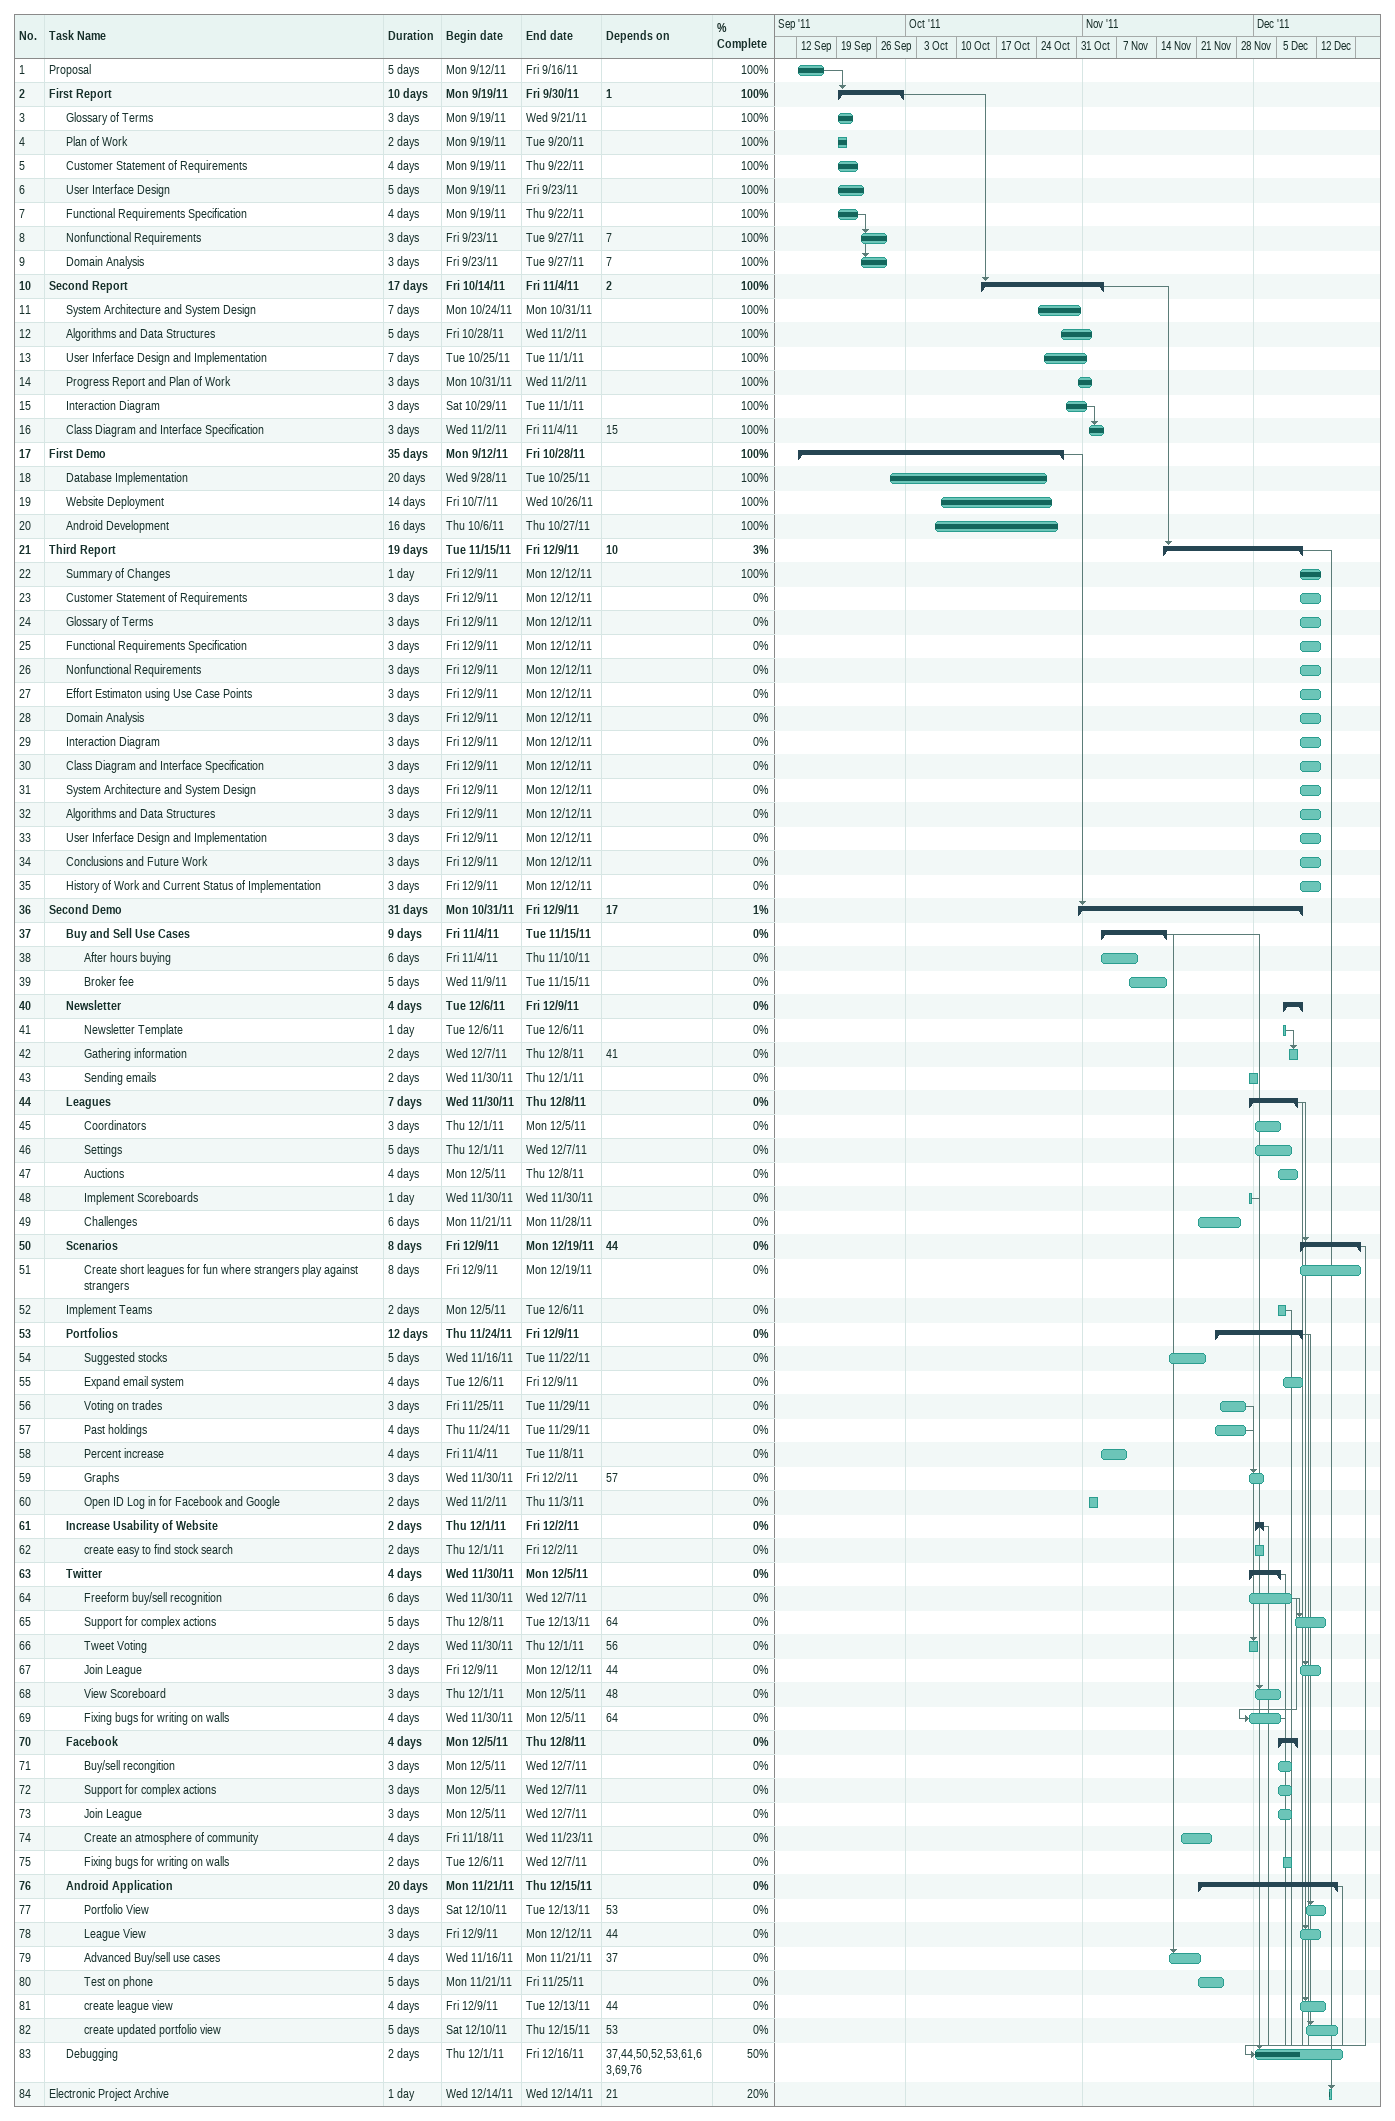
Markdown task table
| ID | Level | Task | Duration | Start | Finish | Predecessors | % complete |
|---|---|---|---|---|---|---|---|
| 1 | 1 | Proposal | 5d | 2011-09-12 | 2011-09-16 |  | 100 |
| 2 | 1 | **First Report** | 10d | 2011-09-19 | 2011-09-30 | 1 | 100 |
| 3 | 2 | Glossary of Terms | 3d | 2011-09-19 | 2011-09-21 |  | 100 |
| 4 | 2 | Plan of Work | 2d | 2011-09-19 | 2011-09-20 |  | 100 |
| 5 | 2 | Customer Statement of Requirements | 4d | 2011-09-19 | 2011-09-22 |  | 100 |
| 6 | 2 | User Interface Design | 5d | 2011-09-19 | 2011-09-23 |  | 100 |
| 7 | 2 | Functional Requirements Specification | 4d | 2011-09-19 | 2011-09-22 |  | 100 |
| 8 | 2 | Nonfunctional Requirements | 3d | 2011-09-23 | 2011-09-27 | 7 | 100 |
| 9 | 2 | Domain Analysis | 3d | 2011-09-23 | 2011-09-27 | 7 | 100 |
| 10 | 1 | **Second Report** | 17d | 2011-10-14 | 2011-11-04 | 2 | 100 |
| 11 | 2 | System Architecture and System Design | 7d | 2011-10-24 | 2011-10-31 |  | 100 |
| 12 | 2 | Algorithms and Data Structures | 5d | 2011-10-28 | 2011-11-02 |  | 100 |
| 13 | 2 | User Inferface Design and Implementation | 7d | 2011-10-25 | 2011-11-01 |  | 100 |
| 14 | 2 | Progress Report and Plan of Work | 3d | 2011-10-31 | 2011-11-02 |  | 100 |
| 15 | 2 | Interaction Diagram | 3d | 2011-10-29 | 2011-11-01 |  | 100 |
| 16 | 2 | Class Diagram and Interface Specification | 3d | 2011-11-02 | 2011-11-04 | 15 | 100 |
| 17 | 1 | **First Demo** | 35d | 2011-09-12 | 2011-10-28 |  | 100 |
| 18 | 2 | Database Implementation | 20d | 2011-09-28 | 2011-10-25 |  | 100 |
| 19 | 2 | Website Deployment | 14d | 2011-10-07 | 2011-10-26 |  | 100 |
| 20 | 2 | Android Development | 16d | 2011-10-06 | 2011-10-27 |  | 100 |
| 21 | 1 | **Third Report** | 19d | 2011-11-15 | 2011-12-09 | 10 | 3 |
| 22 | 2 | Summary of Changes | 1d | 2011-12-09 | 2011-12-12 |  | 100 |
| 23 | 2 | Customer Statement of Requirements | 3d | 2011-12-09 | 2011-12-12 |  | 0 |
| 24 | 2 | Glossary of Terms | 3d | 2011-12-09 | 2011-12-12 |  | 0 |
| 25 | 2 | Functional Requirements Specification | 3d | 2011-12-09 | 2011-12-12 |  | 0 |
| 26 | 2 | Nonfunctional Requirements | 3d | 2011-12-09 | 2011-12-12 |  | 0 |
| 27 | 2 | Effort Estimaton using Use Case Points | 3d | 2011-12-09 | 2011-12-12 |  | 0 |
| 28 | 2 | Domain Analysis | 3d | 2011-12-09 | 2011-12-12 |  | 0 |
| 29 | 2 | Interaction Diagram | 3d | 2011-12-09 | 2011-12-12 |  | 0 |
| 30 | 2 | Class Diagram and Interface Specification | 3d | 2011-12-09 | 2011-12-12 |  | 0 |
| 31 | 2 | System Architecture and System Design | 3d | 2011-12-09 | 2011-12-12 |  | 0 |
| 32 | 2 | Algorithms and Data Structures | 3d | 2011-12-09 | 2011-12-12 |  | 0 |
| 33 | 2 | User Inferface Design and Implementation | 3d | 2011-12-09 | 2011-12-12 |  | 0 |
| 34 | 2 | Conclusions and Future Work | 3d | 2011-12-09 | 2011-12-12 |  | 0 |
| 35 | 2 | History of Work and Current Status of Implementation | 3d | 2011-12-09 | 2011-12-12 |  | 0 |
| 36 | 1 | **Second Demo** | 31d | 2011-10-31 | 2011-12-09 | 17 | 1 |
| 37 | 2 | **Buy and Sell Use Cases** | 9d | 2011-11-04 | 2011-11-15 |  | 0 |
| 38 | 3 | After hours buying | 6d | 2011-11-04 | 2011-11-10 |  | 0 |
| 39 | 3 | Broker fee | 5d | 2011-11-09 | 2011-11-15 |  | 0 |
| 40 | 2 | **Newsletter** | 4d | 2011-12-06 | 2011-12-09 |  | 0 |
| 41 | 3 | Newsletter Template | 1d | 2011-12-06 | 2011-12-06 |  | 0 |
| 42 | 3 | Gathering information | 2d | 2011-12-07 | 2011-12-08 | 41 | 0 |
| 43 | 3 | Sending emails | 2d | 2011-11-30 | 2011-12-01 |  | 0 |
| 44 | 2 | **Leagues** | 7d | 2011-11-30 | 2011-12-08 |  | 0 |
| 45 | 3 | Coordinators | 3d | 2011-12-01 | 2011-12-05 |  | 0 |
| 46 | 3 | Settings | 5d | 2011-12-01 | 2011-12-07 |  | 0 |
| 47 | 3 | Auctions | 4d | 2011-12-05 | 2011-12-08 |  | 0 |
| 48 | 3 | Implement Scoreboards | 1d | 2011-11-30 | 2011-11-30 |  | 0 |
| 49 | 3 | Challenges | 6d | 2011-11-21 | 2011-11-28 |  | 0 |
| 50 | 2 | **Scenarios** | 8d | 2011-12-09 | 2011-12-19 | 44 | 0 |
| 51 | 3 | Create short leagues for fun where strangers play against strangers | 8d | 2011-12-09 | 2011-12-19 |  | 0 |
| 52 | 2 | Implement Teams | 2d | 2011-12-05 | 2011-12-06 |  | 0 |
| 53 | 2 | **Portfolios** | 12d | 2011-11-24 | 2011-12-09 |  | 0 |
| 54 | 3 | Suggested stocks | 5d | 2011-11-16 | 2011-11-22 |  | 0 |
| 55 | 3 | Expand email system | 4d | 2011-12-06 | 2011-12-09 |  | 0 |
| 56 | 3 | Voting on trades | 3d | 2011-11-25 | 2011-11-29 |  | 0 |
| 57 | 3 | Past holdings | 4d | 2011-11-24 | 2011-11-29 |  | 0 |
| 58 | 3 | Percent increase | 4d | 2011-11-04 | 2011-11-08 |  | 0 |
| 59 | 3 | Graphs | 3d | 2011-11-30 | 2011-12-02 | 57 | 0 |
| 60 | 3 | Open ID Log in for Facebook and Google | 2d | 2011-11-02 | 2011-11-03 |  | 0 |
| 61 | 2 | **Increase Usability of Website** | 2d | 2011-12-01 | 2011-12-02 |  | 0 |
| 62 | 3 | create easy to find stock search | 2d | 2011-12-01 | 2011-12-02 |  | 0 |
| 63 | 2 | **Twitter** | 4d | 2011-11-30 | 2011-12-05 |  | 0 |
| 64 | 3 | Freeform buy/sell recognition | 6d | 2011-11-30 | 2011-12-07 |  | 0 |
| 65 | 3 | Support for complex actions | 5d | 2011-12-08 | 2011-12-13 | 64 | 0 |
| 66 | 3 | Tweet Voting | 2d | 2011-11-30 | 2011-12-01 | 56 | 0 |
| 67 | 3 | Join League | 3d | 2011-12-09 | 2011-12-12 | 44 | 0 |
| 68 | 3 | View Scoreboard | 3d | 2011-12-01 | 2011-12-05 | 48 | 0 |
| 69 | 3 | Fixing bugs for writing on walls | 4d | 2011-11-30 | 2011-12-05 | 64 | 0 |
| 70 | 2 | **Facebook** | 4d | 2011-12-05 | 2011-12-08 |  | 0 |
| 71 | 3 | Buy/sell recongition | 3d | 2011-12-05 | 2011-12-07 |  | 0 |
| 72 | 3 | Support for complex actions | 3d | 2011-12-05 | 2011-12-07 |  | 0 |
| 73 | 3 | Join League | 3d | 2011-12-05 | 2011-12-07 |  | 0 |
| 74 | 3 | Create an atmosphere of community | 4d | 2011-11-18 | 2011-11-23 |  | 0 |
| 75 | 3 | Fixing bugs for writing on walls | 2d | 2011-12-06 | 2011-12-07 |  | 0 |
| 76 | 2 | **Android Application** | 20d | 2011-11-21 | 2011-12-15 |  | 0 |
| 77 | 3 | Portfolio View | 3d | 2011-12-10 | 2011-12-13 | 53 | 0 |
| 78 | 3 | League View | 3d | 2011-12-09 | 2011-12-12 | 44 | 0 |
| 79 | 3 | Advanced Buy/sell use cases | 4d | 2011-11-16 | 2011-11-21 | 37 | 0 |
| 80 | 3 | Test on phone | 5d | 2011-11-21 | 2011-11-25 |  | 0 |
| 81 | 3 | create league view | 4d | 2011-12-09 | 2011-12-13 | 44 | 0 |
| 82 | 3 | create updated portfolio view | 5d | 2011-12-10 | 2011-12-15 | 53 | 0 |
| 83 | 2 | Debugging | 2d | 2011-12-01 | 2011-12-16 | 37, 44, 50, 52, 53, 61, 63, 69, 76 | 50 |
| 84 | 1 | Electronic Project Archive | 1d | 2011-12-14 | 2011-12-14 | 21 | 20 |
